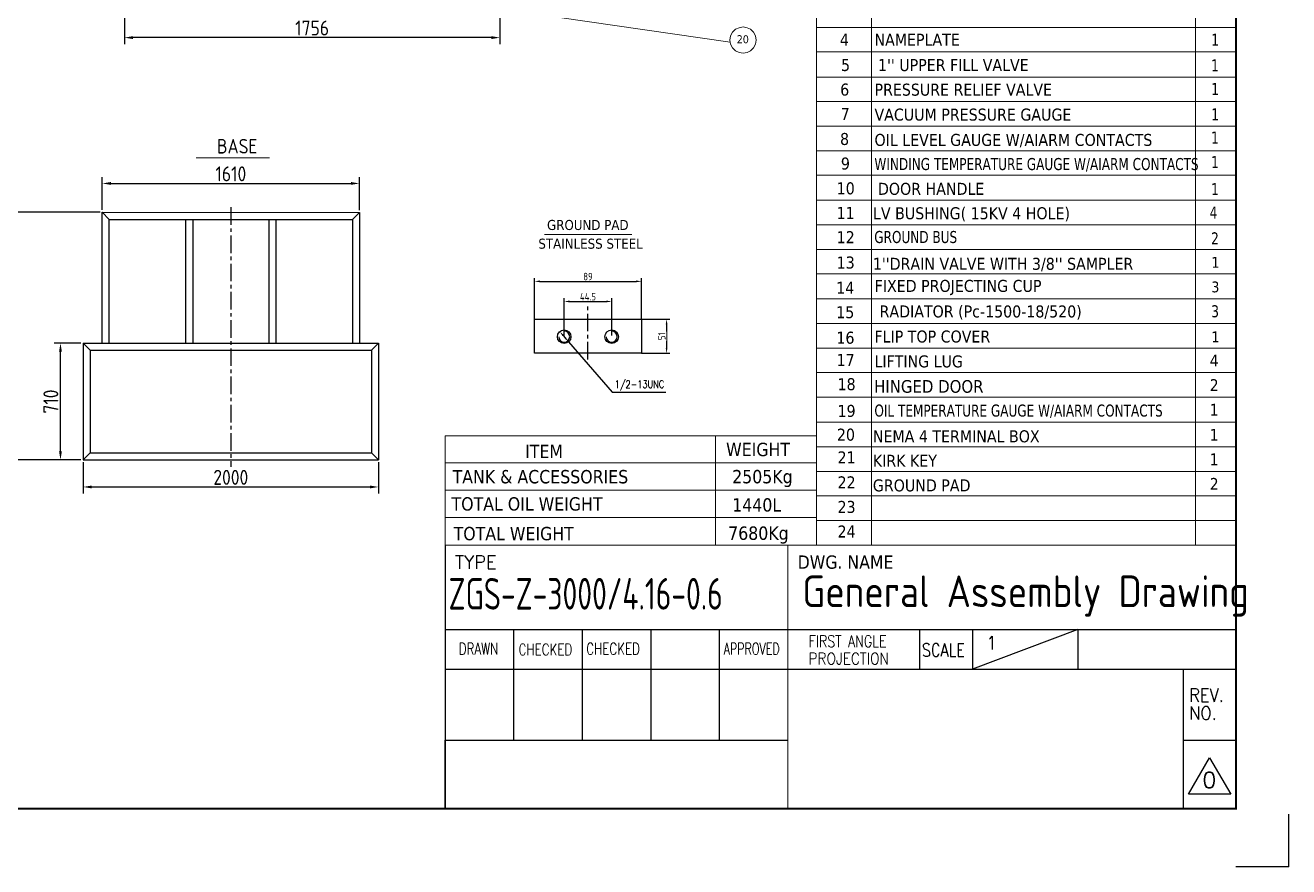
# Model space of a CAD drawing. Header units: millimetres. Extents: x 45841 to 102963, y -329287 to -163666.
# Drawn here: x 50291 to 56201, y -170993 to -167055 of the extents above; entities that cross this region are included whole.
import ezdxf

# ---------------------------------------------------------------- set-up
doc = ezdxf.new("R2010")
doc.units = ezdxf.units.MM
doc.header["$LTSCALE"] = 13
doc.linetypes.add('CENTERX2', pattern=[101.6, 63.5, -12.7, 12.7, -12.7])
for name, color, linetype in [('1', 4, 'Continuous'), ('2', 3, 'Continuous'), ('粗实线', 4, 'Continuous')]:
    doc.layers.add(name, color=color, linetype=linetype)
doc.layers.add('paper', color=254, linetype='Continuous', plot=False)
doc.layers.add('标注、文本', color=3, linetype='Continuous', lineweight=25)
doc.layers.add('铁心', color=3, linetype='Continuous', lineweight=0)
doc.styles.add('ROMANS', font='romans.shx', dxfattribs={"bigfont": 'whgtxt.shx'})
doc.styles.get("Standard").update_dxf_attribs({"font": 'gbenor.shx', "bigfont": 'gbcbig.shx'})
doc.styles.add('Tahoma$001', font='tahoma.ttf', dxfattribs={"height": 2.159784})
doc.styles.add('Tahoma_txtstyle_30.40_0_0', font='tahoma.ttf')
doc.styles.add('Tahoma_txtstyle_30.51_0_0', font='tahoma.ttf')
doc.dimstyles.new('1-15', dxfattribs={"dimscale": 20, "dimtxt": 3.5, "dimasz": 2, "dimexe": 1.5, "dimexo": 0.5, "dimgap": 0.5, "dimtad": 1, "dimtoh": 1, "dimdec": 1, "dimdsep": 46, "dimtxsty": 'Standard', "dimcen": 2.5, "dimclrd": 3, "dimclre": 3, "dimclrt": 3, "dimadec": 0, "dimazin": 2, "dimtfac": 1, "dimtdec": 1, "dimtmove": 0, "dimatfit": 2, "dimfxl": 1, "dimarcsym": 0})
doc.dimstyles.new('丁晓菲', dxfattribs={"dimscale": 10, "dimtxt": 3.5, "dimasz": 2.5, "dimexe": 1.5, "dimexo": 0, "dimgap": 0.5, "dimtad": 1, "dimtoh": 1, "dimtxsty": 'Standard', "dimcen": 2.5, "dimclrd": 3, "dimclre": 3, "dimclrt": 2, "dimadec": 0, "dimazin": 0, "dimtfac": 1, "dimtmove": 0, "dimatfit": 2, "dimfxl": 1.5, "dimarcsym": 0})

# ---------------------------------------------------------------- blocks, each defined once
blk = doc.blocks.new('*D1736')
at = {"layer": 'Defpoints', "color": 0, "transparency": 16777216}
for p in [(51854.3, -167795.2), (50651.1, -167928.9), (51854.3, -167930.6)]:
    blk.add_point(p, dxfattribs=at)
at = {"layer": '标注、文本', "color": 3, "lineweight": -2, "transparency": 16777216}
for p, q in [((50651.1, -167918.9), (50651.1, -167765.2)), ((50691.1, -167795.2), (51814.3, -167795.2)), ((51854.3, -167920.6), (51854.3, -167765.2))]:
    blk.add_line(p, q, dxfattribs=at)
at = {"layer": '标注、文本', "color": 3, "transparency": 16777216}
for points in [[(50691.1, -167788.5), (50691.1, -167801.8), (50651.1, -167795.2)], [(51814.3, -167788.5), (51814.3, -167801.8), (51854.3, -167795.2)]]:
    blk.add_solid(points, dxfattribs=at)
at = {"layer": '标注、文本', "color": 3, "transparency": 16777216, "insert": (51252.7, -167750.2), "char_height": 70, "attachment_point": 5}
blk.add_mtext('1610', dxfattribs=at)
blk = doc.blocks.new('*D1737')
at = {"layer": 'Defpoints', "color": 0, "transparency": 16777216}
for p in [(50651.1, -167928.9), (50224.6, -169088.8), (50561.1, -169088.8)]:
    blk.add_point(p, dxfattribs=at)
at = {"layer": '标注、文本', "color": 3, "lineweight": -2, "transparency": 16777216}
for p, q in [((50641.1, -167928.9), (50194.6, -167928.9)), ((50224.6, -167968.9), (50224.6, -169048.8)), ((50551.1, -169088.8), (50194.6, -169088.8))]:
    blk.add_line(p, q, dxfattribs=at)
at = {"layer": '标注、文本', "color": 3, "transparency": 16777216}
for points in [[(50218, -167968.9), (50231.3, -167968.9), (50224.6, -167928.9)], [(50218, -169048.8), (50231.3, -169048.8), (50224.6, -169088.8)]]:
    blk.add_solid(points, dxfattribs=at)
at = {"layer": '标注、文本', "color": 3, "transparency": 16777216, "insert": (50179.6, -168508.9), "char_height": 70, "attachment_point": 5, "rotation": 90}
blk.add_mtext('1676', dxfattribs=at)
blk = doc.blocks.new('*D1738')
at = {"layer": 'Defpoints', "color": 0, "transparency": 16777216}
for p in [(50455.5, -168542.8), (50561.1, -168542.8), (50561.1, -169088.8)]:
    blk.add_point(p, dxfattribs=at)
at = {"layer": '标注、文本', "color": 3, "lineweight": -2, "transparency": 16777216}
for p, q in [((50551.1, -168542.8), (50425.5, -168542.8)), ((50455.5, -169048.8), (50455.5, -168582.8)), ((50551.1, -169088.8), (50425.5, -169088.8))]:
    blk.add_line(p, q, dxfattribs=at)
at = {"layer": '标注、文本', "color": 3, "transparency": 16777216}
for points in [[(50448.8, -168582.8), (50462.1, -168582.8), (50455.5, -168542.8)], [(50448.8, -169048.8), (50462.1, -169048.8), (50455.5, -169088.8)]]:
    blk.add_solid(points, dxfattribs=at)
at = {"layer": '标注、文本', "color": 3, "transparency": 16777216, "insert": (50410.5, -168815.8), "char_height": 70, "attachment_point": 5, "rotation": 90}
blk.add_mtext('710', dxfattribs=at)
blk = doc.blocks.new('*D1739')
at = {"layer": 'Defpoints', "color": 0, "transparency": 16777216}
for p in [(50561.1, -169088.8), (51943.5, -169088.8), (51943.5, -169215.5)]:
    blk.add_point(p, dxfattribs=at)
at = {"layer": '标注、文本', "color": 3, "lineweight": -2, "transparency": 16777216}
for p, q in [((50561.1, -169098.8), (50561.1, -169245.5)), ((51943.5, -169098.8), (51943.5, -169245.5)), ((50601.1, -169215.5), (51903.5, -169215.5))]:
    blk.add_line(p, q, dxfattribs=at)
at = {"layer": '标注、文本', "color": 3, "transparency": 16777216}
for points in [[(50601.1, -169208.8), (50601.1, -169222.2), (50561.1, -169215.5)], [(51903.5, -169208.8), (51903.5, -169222.2), (51943.5, -169215.5)]]:
    blk.add_solid(points, dxfattribs=at)
at = {"layer": '标注、文本', "color": 3, "transparency": 16777216, "insert": (51252.3, -169170.5), "char_height": 70, "attachment_point": 5}
blk.add_mtext('2000', dxfattribs=at)
blk = doc.blocks.new('*D1779')
at = {"layer": 'Defpoints', "color": 0, "transparency": 16777216}
for p in [(50754.9, -166854.9), (52510.9, -166854.9), (50754.9, -167112.8)]:
    blk.add_point(p, dxfattribs=at)
at = {"layer": '标注、文本', "color": 3, "lineweight": -2, "transparency": 16777216}
for p, q in [((50754.9, -166864.9), (50754.9, -167142.8)), ((52510.9, -166864.9), (52510.9, -167142.8)), ((52470.9, -167112.8), (50794.9, -167112.8))]:
    blk.add_line(p, q, dxfattribs=at)
at = {"layer": '标注、文本', "color": 3, "transparency": 16777216}
for points in [[(50794.9, -167106.1), (50794.9, -167119.5), (50754.9, -167112.8)], [(52470.9, -167106.1), (52470.9, -167119.5), (52510.9, -167112.8)]]:
    blk.add_solid(points, dxfattribs=at)
at = {"layer": '标注、文本', "color": 3, "transparency": 16777216, "insert": (51632.9, -167067.8), "char_height": 70, "attachment_point": 5}
blk.add_mtext('1756', dxfattribs=at)
blk = doc.blocks.new('*D1798')
at = {"layer": 'Defpoints', "color": 0, "transparency": 16777216}
for p in [(53173, -168429.9), (53173, -168589.9), (53290.9, -168589.9)]:
    blk.add_point(p, dxfattribs=at)
at = {"layer": '标注、文本', "color": 3, "lineweight": -2, "transparency": 16777216}
for p, q in [((53173, -168429.9), (53305.9, -168429.9)), ((53290.9, -168454.9), (53290.9, -168564.9)), ((53173, -168589.9), (53305.9, -168589.9))]:
    blk.add_line(p, q, dxfattribs=at)
at = {"layer": '标注、文本', "color": 3, "transparency": 16777216}
for points in [[(53286.7, -168454.9), (53295, -168454.9), (53290.9, -168429.9)], [(53286.7, -168564.9), (53295, -168564.9), (53290.9, -168589.9)]]:
    blk.add_solid(points, dxfattribs=at)
at = {"layer": '标注、文本', "color": 2, "transparency": 16777216, "insert": (53268.4, -168509.9), "char_height": 35, "attachment_point": 5, "rotation": 90, "bg_fill": 3, "box_fill_scale": 1.1, "bg_fill_color": 256, "bg_fill_true_color": 13158600, "bg_fill_transparency": 0}
blk.add_mtext('51', dxfattribs=at)
blk = doc.blocks.new('*D1801')
at = {"layer": 'Defpoints', "color": 0, "transparency": 16777216}
for p in [(52791.1, -168488.4), (52832.6, -168536.4)]:
    blk.add_point(p, dxfattribs=at)
at = {"layer": '标注、文本', "color": 3, "lineweight": -2, "transparency": 16777216}
for p, q in [((52807.5, -168507.3), (52816.3, -168517.5)), ((52832.6, -168536.4), (53036.5, -168772.4)), ((53036.5, -168772.4), (53286.8, -168772.4))]:
    blk.add_line(p, q, dxfattribs=at)
at = {"layer": '标注、文本', "color": 3, "transparency": 16777216}
for points in [[(52810.6, -168504.6), (52804.3, -168510), (52791.1, -168488.4)], [(52819.5, -168514.8), (52813.1, -168520.2), (52832.6, -168536.4)]]:
    blk.add_solid(points, dxfattribs=at)
at = {"layer": '标注、文本', "color": 2, "transparency": 16777216, "insert": (53164.2, -168740.8), "char_height": 35, "attachment_point": 5, "bg_fill": 3, "box_fill_scale": 1.1, "bg_fill_color": 256, "bg_fill_true_color": 13158600, "bg_fill_transparency": 0}
blk.add_mtext('{\\Fromans,gbcbig|c134;\\W0.8;1/2-13UNC}', dxfattribs=at)
blk = doc.blocks.new('*D1799')
at = {"layer": 'Defpoints', "color": 0, "transparency": 16777216}
for p in [(53034.1, -168347.5), (52811.9, -168507.4), (53034.1, -168507.4)]:
    blk.add_point(p, dxfattribs=at)
at = {"layer": '标注、文本', "color": 3, "lineweight": -2, "transparency": 16777216}
for p, q in [((52811.9, -168507.4), (52811.9, -168332.5)), ((52836.9, -168347.5), (53009.1, -168347.5)), ((53034.1, -168507.4), (53034.1, -168332.5))]:
    blk.add_line(p, q, dxfattribs=at)
at = {"layer": '标注、文本', "color": 3, "transparency": 16777216}
for points in [[(52836.9, -168343.3), (52836.9, -168351.6), (52811.9, -168347.5)], [(53009.1, -168343.3), (53009.1, -168351.6), (53034.1, -168347.5)]]:
    blk.add_solid(points, dxfattribs=at)
at = {"layer": '标注、文本', "color": 2, "transparency": 16777216, "insert": (52923, -168325), "char_height": 35, "attachment_point": 5, "bg_fill": 3, "box_fill_scale": 1.1, "bg_fill_color": 256, "bg_fill_true_color": 13158600, "bg_fill_transparency": 0}
blk.add_mtext('44.5', dxfattribs=at)
blk = doc.blocks.new('*D1800')
at = {"layer": 'Defpoints', "color": 0, "transparency": 16777216}
for p in [(53173, -168253.4), (52673, -168429.9), (53173, -168429.9)]:
    blk.add_point(p, dxfattribs=at)
at = {"layer": '标注、文本', "color": 3, "lineweight": -2, "transparency": 16777216}
for p, q in [((52673, -168429.9), (52673, -168238.4)), ((52698, -168253.4), (53148, -168253.4)), ((53173, -168429.9), (53173, -168238.4))]:
    blk.add_line(p, q, dxfattribs=at)
at = {"layer": '标注、文本', "color": 3, "transparency": 16777216}
for points in [[(52698, -168249.2), (52698, -168257.6), (52673, -168253.4)], [(53148, -168249.2), (53148, -168257.6), (53173, -168253.4)]]:
    blk.add_solid(points, dxfattribs=at)
at = {"layer": '标注、文本', "color": 2, "transparency": 16777216, "insert": (52923, -168230.9), "char_height": 35, "attachment_point": 5, "bg_fill": 3, "box_fill_scale": 1.1, "bg_fill_color": 256, "bg_fill_true_color": 13158600, "bg_fill_transparency": 0}
blk.add_mtext('89', dxfattribs=at)

msp = doc.modelspace()

# ---------------------------------------------------------------- linework, layer by layer
at = {"layer": '1', "color": 1, "linetype": 'CENTERX2', "lineweight": -3, "ltscale": 0.1}
for p, q in [((51252.286, -167906.423), (51252.286, -169121.352)), ((52923.012, -168619.239), (52923.012, -168370.475))]:
    msp.add_line(p, q, dxfattribs=at)
at = {"layer": '1'}
for p, q in [((52673.012, -168589.91), (52673.012, -168429.91)), ((52673.012, -168429.91), (53173.012, -168429.91)), ((53173.012, -168429.91), (53173.012, -168589.91)), ((53173.012, -168589.91), (52673.012, -168589.91))]:
    msp.add_line(p, q, dxfattribs=at)
at = {"layer": '1', "const_width": 8.634}
msp.add_lwpolyline([(46482.218, -170721.222), (55954.538, -170721.222), (55954.538, -163912.992), (46482.218, -163912.992), (46482.218, -170721.222)], dxfattribs=at)
at = {"layer": '1'}
for centre in [(52811.887, -168512.41), (53034.137, -168512.41)]:
    msp.add_circle(centre, 31.75, dxfattribs=at)
at = {"layer": '2'}
for p, q in [((52254.413, -169487.847), (52254.413, -170721.222)), ((52254.413, -169882.527), (55954.538, -169882.527)), ((52575.09, -169882.527), (52575.09, -170399.748)), ((52895.768, -169882.527), (52895.768, -170399.748)), ((53216.445, -169882.527), (53216.445, -170399.748)), ((53537.123, -169882.527), (53537.123, -170399.748)), ((54474.488, -169882.527), (54474.488, -170067.533)), ((55214.513, -169882.527), (54721.163, -170067.533)), ((54721.163, -169882.527), (54721.163, -170067.533)), ((55214.513, -169882.527), (55214.513, -170067.533)), ((52254.413, -170067.533), (53857.8, -170067.533)), ((53857.8, -170067.533), (55954.538, -170067.533)), ((55707.863, -170067.533), (55707.863, -170721.222)), ((52254.413, -170399.748), (53857.8, -170399.748)), ((52254.413, -170720.425), (52254.413, -170399.748)), ((55707.863, -170399.748), (55954.538, -170399.748)), ((55732.53, -170653.354), (55831.2, -170482.453)), ((55831.2, -170482.453), (55929.87, -170653.354)), ((55929.87, -170653.354), (55732.53, -170653.354))]:
    msp.add_line(p, q, dxfattribs=at)
at = {"layer": 'paper'}
for q in [(56201.213, -170745.889), (55954.538, -170992.564)]:
    msp.add_line((56201.213, -170992.564), q, dxfattribs=at)
at = {"layer": '标注、文本', "color": 4, "lineweight": 30}
for p, q in [((50650.251, -168542.762), (50651.099, -167928.944)), ((50651.099, -167928.944), (51854.313, -167930.608)), ((50651.099, -167928.944), (50683.422, -167963.546)), ((50683.422, -168542.112), (50683.422, -167963.546)), ((50683.422, -167963.546), (51821.135, -167963.546)), ((51040.925, -167963.546), (51040.925, -168542.286)), ((51074.103, -167963.546), (51074.103, -168542.286)), ((51430.469, -167963.546), (51430.469, -168542.286)), ((51463.647, -167963.546), (51463.647, -168542.286)), ((51821.135, -167963.546), (51854.313, -167930.608)), ((51821.135, -167963.546), (51821.135, -168542.286)), ((51854.313, -167930.608), (51854.313, -168542.286)), ((50561.079, -168542.762), (51943.479, -168542.762)), ((50594.257, -168575.898), (50561.079, -168542.762)), ((51910.301, -168575.94), (51943.479, -168542.762)), ((50594.257, -168575.94), (50594.257, -169055.632)), ((50594.257, -168575.94), (51910.301, -168575.94)), ((50561.093, -169088.81), (50594.257, -169055.632)), ((51910.301, -169055.632), (51943.479, -169088.81))]:
    msp.add_line(p, q, dxfattribs=at)
at = {"layer": '粗实线', "lineweight": 30}
for p, q in [((50561.079, -168542.762), (50561.079, -169088.81)), ((51943.479, -168542.762), (51943.479, -169088.81)), ((51910.301, -168575.94), (51910.301, -169055.632)), ((50561.093, -169088.81), (51943.479, -169088.81)), ((50594.257, -169055.632), (51910.301, -169055.632))]:
    msp.add_line(p, q, dxfattribs=at)
at = {"layer": '铁心'}
for p, q in [((51432.974, -167674.69), (51090.976, -167674.69)), ((52720.239, -168033.33), (53127.858, -168033.33)), ((52254.73, -168976.256), (52254.73, -169146.363)), ((52254.73, -169146.363), (52254.73, -168976.256)), ((52254.73, -168976.256), (53992.594, -168976.256)), ((53519.226, -168976.256), (53519.226, -169146.363)), ((53519.226, -169146.363), (53519.226, -168976.256)), ((52254.73, -169103.228), (53992.594, -169103.228)), ((52254.73, -169342.825), (52254.73, -169146.363)), ((52254.73, -169146.363), (52254.73, -169342.825)), ((53519.226, -169342.825), (53519.226, -169146.363)), ((53519.226, -169146.363), (53519.226, -169342.825)), ((52254.73, -169230.729), (53992.594, -169230.729)), ((52254.73, -169487.847), (52254.73, -169342.825)), ((52254.73, -169342.825), (52254.73, -169487.847)), ((52254.73, -169358.23), (53992.594, -169358.23)), ((53519.226, -169487.847), (53519.226, -169342.825)), ((53519.226, -169342.825), (53519.226, -169487.847)), ((52254.413, -169487.847), (55954.538, -169487.847)), ((53857.8, -169487.847), (53857.8, -170721.222))]:
    msp.add_line(p, q, dxfattribs=at)
for points in [[(53992.594, -169487.847), (53992.594, -166487.923)], [(55764.38, -166602.993), (55764.38, -169487.847)], [(53992.594, -167757.03), (55954.538, -167757.03), (55954.538, -166720.45)], [(53992.594, -166720.45), (53992.594, -167757.03)], [(54248.994, -166720.45), (54248.994, -167757.03)], [(51333.423, -166805.958), (53588.445, -167134.041), (53588.445, -167134.041)], [(53992.594, -167065.181), (55954.538, -167065.181), (55954.538, -167179.773)], [(53992.594, -167065.181), (53992.594, -167179.773), (55954.538, -167179.773)], [(55954.538, -167065.181), (53992.594, -167065.181), (53992.594, -167065.181)], [(53992.594, -167989.079), (53992.594, -167065.181), (53992.594, -167065.181)], [(54248.994, -167065.181), (54248.994, -167179.773), (54248.994, -167179.773)], [(53992.594, -167179.773), (53992.594, -169487.847)], [(55954.538, -167179.773), (53992.594, -167179.773), (53992.594, -167179.773)], [(54248.994, -167179.773), (54248.994, -169257.708)], [(55954.538, -167297.229), (53992.594, -167297.229), (53992.594, -167297.229)], [(55954.538, -167297.229), (53992.594, -167297.229), (53992.594, -167297.229)], [(55954.538, -169257.708), (55954.538, -167294.842)], [(55954.538, -167412.299), (53992.594, -167412.299), (53992.594, -167412.299)], [(55954.538, -167412.299), (53992.594, -167412.299), (53992.594, -167412.299)], [(55954.538, -167526.891), (53992.594, -167526.891), (53992.594, -167526.891)], [(55954.538, -167526.891), (53992.594, -167526.891)], [(55954.538, -167641.96), (53992.594, -167641.96), (53992.594, -167641.96)], [(55954.538, -167641.96), (53992.594, -167641.96), (53992.594, -167641.96)], [(55954.538, -167757.03), (53992.594, -167757.03), (53992.594, -167757.03)], [(55954.538, -167874.009), (53992.594, -167874.009), (53992.594, -167874.009)], [(55954.538, -167989.079), (53992.594, -167989.079), (53992.594, -167989.079)], [(55954.538, -168104.148), (53992.594, -168104.148), (53992.594, -168104.148)], [(55954.538, -168218.74), (53992.594, -168218.74)], [(53992.594, -169487.847), (53992.594, -168218.74), (55954.538, -168218.74)], [(53992.594, -168218.74), (53992.594, -169487.847)], [(54248.994, -168218.74), (54248.994, -169487.847)], [(55954.538, -168335.72), (53992.594, -168335.72)], [(55954.538, -168450.789), (53992.594, -168450.789)], [(55954.538, -168565.859), (53992.594, -168565.859)], [(55954.538, -168680.451), (53992.594, -168680.451)], [(55954.538, -168795.52), (53992.594, -168795.52), (53992.594, -168795.52)], [(55954.538, -168912.977), (53992.594, -168912.977), (53992.594, -168912.977)], [(55954.538, -169027.569), (53992.594, -169027.569), (53992.594, -169027.569)], [(55954.538, -169142.638), (53992.594, -169142.638), (53992.594, -169142.638)], [(55954.538, -169257.708), (53992.594, -169257.708), (53992.594, -169257.708)], [(55954.538, -169372.777), (53992.594, -169372.777), (53992.594, -169372.777)]]:
    msp.add_lwpolyline(points, dxfattribs=at)
msp.add_lwpolyline([(53586.789, -167124.704), (53590.102, -167104.826), (53599.137, -167087.658), (53612.992, -167073.803), (53630.16, -167066.274), (53648.532, -167062.961), (53667.206, -167066.274), (53684.072, -167073.803), (53697.927, -167087.658), (53707.264, -167104.826), (53710.276, -167124.704), (53707.264, -167143.378), (53697.927, -167160.244), (53684.072, -167174.099), (53667.206, -167181.93), (53648.532, -167184.942), (53630.16, -167181.93), (53612.992, -167174.099), (53599.137, -167160.244), (53590.102, -167143.378)], close=True, dxfattribs=at)

# ---------------------------------------------------------------- texts
at = {"layer": '1', "color": 4, "width": 0.8}
msp.add_text('ZGS-Z-3000/4.16-0.6', height=148.005, dxfattribs=at).set_placement((52270.779, -169789.264))
at = {"layer": '1', "color": 4}
msp.add_text('General Assembly Drawing', height=148.005, dxfattribs=at).set_placement((53926.114, -169777.607))
at = {"layer": '2', "style": 'ROMANS'}
for s, height, p in [('TYPE', 61.6688, (52300.579, -169598.133)), ('1', 61.669, (54785.245, -169975.333))]:
    msp.add_text(s, height=height, dxfattribs=at).set_placement(p)
for s, height, width, p in [('FIRST ANGLE', 54.2685, 0.8, (53955.163, -169964.4)), ('DRAWN', 54.2685, 0.75, (52318.685, -169999.739)), ('CHECKED', 54.2685, 0.75, (52598.68, -170003.178)), ('CHECKED', 54.2685, 0.75, (52914.979, -169999.738)), ('APPROVED', 54.2685, 0.7, (53557.947, -169999.738)), ('SCALE', 61.6688, 0.8, (54485.39, -170009.117)), ('PROJECTION', 54.2685, 0.86, (53955.163, -170045.732)), ('REV.', 61.6688, 0.9, (55735.91, -170220.167)), ('NO.', 61.6688, 0.9, (55735.91, -170304.266))]:
    msp.add_text(s, height=height, dxfattribs=dict(at, width=width)).set_placement(p)
at = {"layer": '2', "color": 4, "style": 'ROMANS'}
msp.add_text('0', height=74.002, dxfattribs=at).set_placement((55798.066, -170623.751))
at = {"layer": '铁心'}
for s, height, style, p in [('20', 37.5893, 'Tahoma$001', (53619.2, -167139.212)), ('4', 56.232, 'Tahoma_txtstyle_30.40_0_0', (54101.457, -167150.647)), ('NAMEPLATE', 56.2319, 'Tahoma_txtstyle_30.40_0_0', (54263.435, -167150.886)), ('5', 56.232, 'Tahoma_txtstyle_30.40_0_0', (54106.872, -167269.059)), ("1'' UPPER FILL VALVE", 56.23192, 'Tahoma_txtstyle_30.40_0_0', (54279.59, -167269.332)), ('6', 56.232, 'Tahoma_txtstyle_30.40_0_0', (54102.978, -167384.128)), ('PRESSURE RELIEF VALVE', 56.23192, 'Tahoma_txtstyle_30.40_0_0', (54263.435, -167384.375)), ('7', 56.232, 'Tahoma_txtstyle_30.40_0_0', (54105.395, -167497.765)), ('VACUUM PRESSURE GAUGE ', 56.23192, 'Tahoma_txtstyle_30.40_0_0', (54263.435, -167501.108)), ('8', 56.232, 'Tahoma_txtstyle_30.40_0_0', (54102.398, -167615.222)), ('OIL LEVEL GAUGE W/AIARM CONTACTS ', 56.23192, 'Tahoma_txtstyle_30.40_0_0', (54263.435, -167619.572)), ('9', 56.232, 'Tahoma_txtstyle_30.40_0_0', (54106.226, -167730.053)), ('10', 56.2319, 'Tahoma_txtstyle_30.40_0_0', (54086.655, -167846.077)), ('DOOR HANDLE', 56.23192, 'Tahoma_txtstyle_30.40_0_0', (54279.59, -167848.499)), ('11', 56.2319, 'Tahoma_txtstyle_30.40_0_0', (54086.655, -167961.147)), ('LV BUSHING( 15KV 4 HOLE)', 56.23192, 'Tahoma_txtstyle_30.40_0_0', (54256.404, -167962.806)), ('GROUND PAD  ', 46.95689, 'Tahoma$001', (52731.814, -168012.978)), ('12', 56.2319, 'Tahoma_txtstyle_30.40_0_0', (54086.655, -168074.784)), ('STAINLESS STEEL ', 46.95689, 'Tahoma$001', (52691.03, -168100.5)), ('13', 56.2319, 'Tahoma_txtstyle_30.40_0_0', (54086.655, -168193.434)), ("1''DRAIN VALVE WITH 3/8'' SAMPLER ", 56.23192, 'Tahoma_txtstyle_30.40_0_0', (54255.795, -168199.376)), ('1', 50.452, 'Tahoma$001', (55838.981, -168189.615)), ('14', 56.2319, 'Tahoma_txtstyle_30.40_0_0', (54084.507, -168311.65)), ('FIXED PROJECTING CUP', 56.23192, 'Tahoma_txtstyle_30.40_0_0', (54264.245, -168302.73)), ('3', 50.452, 'Tahoma$001', (55838.981, -168304.684)), ('15', 56.2319, 'Tahoma_txtstyle_30.40_0_0', (54084.507, -168425.679)), ('RADIATOR (Pc-1500-18/520)  ', 56.23192, 'Tahoma_txtstyle_30.40_0_0', (54287.261, -168422.238)), ('16', 56.2319, 'Tahoma_txtstyle_30.40_0_0', (54085.292, -168545.06)), ('FLIP TOP COVER', 56.23192, 'Tahoma_txtstyle_30.40_0_0', (54263.435, -168539.598)), ('1', 50.795, 'Tahoma$001', (55838.981, -168538.643)), ('17', 56.2319, 'Tahoma_txtstyle_30.40_0_0', (54086.345, -168649.094)), ('LIFTING LUG', 56.23192, 'Tahoma_txtstyle_30.40_0_0', (54263.435, -168655.93)), ('4', 55.191, 'Tahoma$001', (55831.819, -168651.325)), ('18', 56.2319, 'Tahoma_txtstyle_30.40_0_0', (54090.596, -168762.66)), ('HINGED DOOR', 59.1915, 'Tahoma_txtstyle_30.40_0_0', (54261.682, -168774.51)), ('2', 55.191, 'Tahoma$001', (55831.819, -168766.395)), ('19', 56.2319, 'Tahoma_txtstyle_30.40_0_0', (54090.596, -168887.661)), ('1', 55.191, 'Tahoma$001', (55831.819, -168881.464)), ('20', 56.2319, 'Tahoma_txtstyle_30.40_0_0', (54087.59, -168998.711)), ('NEMA 4 TERMINAL BOX', 56.23192, 'Tahoma_txtstyle_30.40_0_0', (54255.795, -169006.534)), ('1', 55.191, 'Tahoma$001', (55831.819, -168998.921)), ('ITEM', 62.517, 'Tahoma_txtstyle_30.51_0_0', (52629.268, -169080.705)), ('21', 56.2319, 'Tahoma_txtstyle_30.40_0_0', (54090.596, -169105.191)), ('KIRK KEY', 56.2319, 'Tahoma_txtstyle_30.40_0_0', (54255.795, -169121.126)), ('1', 55.191, 'Tahoma$001', (55831.819, -169113.513)), ('TANK & ACCESSORIES', 62.51702, 'Tahoma_txtstyle_30.51_0_0', (52289.77, -169198.651)), ('2505Kg', 62.517, 'Tahoma_txtstyle_30.51_0_0', (53597.653, -169198.316)), ('22', 56.2319, 'Tahoma_txtstyle_30.40_0_0', (54090.596, -169221.873)), ('GROUND PAD  ', 56.23192, 'Tahoma_txtstyle_30.40_0_0', (54255.795, -169236.195)), ('2', 55.191, 'Tahoma$001', (55831.819, -169228.582)), ('TOTAL OIL WEIGHT', 62.51702, 'Tahoma_txtstyle_30.51_0_0', (52284.898, -169325.96)), ('1440L', 62.517, 'Tahoma_txtstyle_30.51_0_0', (53598.055, -169330.604)), ('23', 56.2319, 'Tahoma_txtstyle_30.40_0_0', (54090.596, -169336.942)), ('TOTAL WEIGHT', 62.51702, 'Tahoma_txtstyle_30.51_0_0', (52294.642, -169464.838)), ('7680Kg', 62.517, 'Tahoma_txtstyle_30.51_0_0', (53578.953, -169462.859)), ('24', 56.2319, 'Tahoma_txtstyle_30.40_0_0', (54090.596, -169452.012)), ('DWG. NAME', 62.3068, 'Tahoma_txtstyle_30.40_0_0', (53903.967, -169598.133))]:
    msp.add_text(s, height=height, dxfattribs=dict(at, style=style)).set_placement(p)
at = {"layer": '铁心', "style": 'Tahoma_txtstyle_30.40_0_0', "width": 0.85}
for s, height, p in [('1', 56.232, (55838.981, -167150.886)), ('1', 56.232, (55838.303, -167270.762)), ('1', 56.232, (55838.981, -167381.264)), ('1', 56.232, (55838.981, -167500.153)), ('1', 56.232, (55838.079, -167608.462)), ('WINDING TEMPERATURE GAUGE W/AIARM CONTACTS  ', 56.23192, (54263.024, -167732.431)), ('1', 56.232, (55838.079, -167723.532)), ('1', 56.232, (55838.303, -167849.929)), ('4', 56.232, (55831.13, -167959.953)), (' GROUND BUS ', 56.23192, (54244.432, -168073.872)), ('2', 56.232, (55838.303, -168080.068)), ('3', 56.232, (55838.981, -168421.425)), ('OIL TEMPERATURE GAUGE W/AIARM CONTACTS  ', 56.23192, (54263.024, -168885.991))]:
    msp.add_text(s, height=height, dxfattribs=at).set_placement(p)
at = {"layer": '铁心'}
msp.add_text('BASE', height=68.0388, dxfattribs=at).set_placement((51187.693, -167655.078))
at = {"layer": '铁心', "insert": (53569.243, -169008.709), "char_height": 62.517, "width": 740.25289, "attachment_point": 1, "style": 'Tahoma_txtstyle_30.51_0_0'}
msp.add_mtext('WEIGHT', dxfattribs=at)

# ---------------------------------------------------------------- dimensions: what is measured, and where the dimension line sits
at = {"layer": '标注、文本'}
dim = msp.add_linear_dim(base=(50754.916, -167112.802), p1=(52510.916, -166854.91), p2=(50754.916, -166854.91), angle=180, dimstyle='1-15', dxfattribs=at)
dim.commit()
dim.dimension.update_dxf_attribs({"geometry": '*D1779', "text_midpoint": (51632.916, -167067.802)})
for base, p1, p2, text, picture, middle in [((51854.313, -167795.157), (50651.099, -167928.944), (51854.313, -167930.608), '1610', '*D1736', (51252.706, -167750.157)), ((51943.479, -169215.493), (50561.093, -169088.81), (51943.479, -169088.81), '2000', '*D1739', (51252.286, -169170.493))]:
    dim = msp.add_linear_dim(base=base, p1=p1, p2=p2, text=text, dimstyle='1-15', dxfattribs=at)
    dim.commit()
    dim.dimension.update_dxf_attribs({"geometry": picture, "text_midpoint": middle})
for base, p1, p2, text, picture, middle in [((50224.644, -169088.81), (50651.099, -167928.944), (50561.079, -169088.81), '1676', '*D1737', (50179.644, -168508.877)), ((50455.474, -168542.762), (50561.079, -169088.81), (50561.079, -168542.762), '710', '*D1738', (50410.474, -168815.786))]:
    dim = msp.add_linear_dim(base=base, p1=p1, p2=p2, angle=90, text=text, dimstyle='1-15', dxfattribs=at)
    dim.commit()
    dim.dimension.update_dxf_attribs({"geometry": picture, "text_midpoint": middle})

# ---------------------------------------------------------------- next in the draw order: dimensions: what is measured, and where the dimension line sits
dim = msp.add_linear_dim(base=(53290.878, -168589.91), p1=(53173.012, -168429.91), p2=(53173.012, -168589.91), angle=90, text='51', dimstyle='丁晓菲', override={"dimtfill": 1, "dimarcsym": 1}, dxfattribs=at)
dim.commit()
dim.dimension.update_dxf_attribs({"geometry": '*D1798', "text_midpoint": (53268.378, -168509.91)})

# ---------------------------------------------------------------- next in the draw order: dimensions: what is measured, and where the dimension line sits
dim = msp.add_diameter_dim_2p(p1=(52791.132, -168488.383), p2=(52832.643, -168536.436), text='{\\Fromans,gbcbig|c134;\\W0.8;1/2-13UNC}', dimstyle='丁晓菲', override={"dimtfill": 1, "dimarcsym": 1}, dxfattribs=at)
dim.commit()
dim.dimension.update_dxf_attribs({"geometry": '*D1801', "text_midpoint": (53164.163, -168772.417), "dimtype": 163})

# ---------------------------------------------------------------- next in the draw order: linework, layer by layer
for centre in [(52811.887, -168512.41), (53034.137, -168512.41)]:
    msp.add_arc(centre, 25.69, 180, 90, dxfattribs=at)

# ---------------------------------------------------------------- next in the draw order: dimensions: what is measured, and where the dimension line sits
dim = msp.add_linear_dim(base=(53034.137, -168347.476), p1=(52811.887, -168507.41), p2=(53034.137, -168507.41), text='44.5', dimstyle='丁晓菲', override={"dimtfill": 1, "dimarcsym": 1}, dxfattribs=at)
dim.commit()
dim.dimension.update_dxf_attribs({"geometry": '*D1799', "text_midpoint": (52923.012, -168324.976)})

# ---------------------------------------------------------------- next in the draw order: dimensions: what is measured, and where the dimension line sits
dim = msp.add_linear_dim(base=(53173.012, -168253.404), p1=(52673.012, -168429.91), p2=(53173.012, -168429.91), text='89', dimstyle='丁晓菲', override={"dimtfill": 1, "dimarcsym": 1}, dxfattribs=at)
dim.commit()
dim.dimension.update_dxf_attribs({"geometry": '*D1800', "text_midpoint": (52923.012, -168230.904)})

doc.saveas('drawing.dxf')
